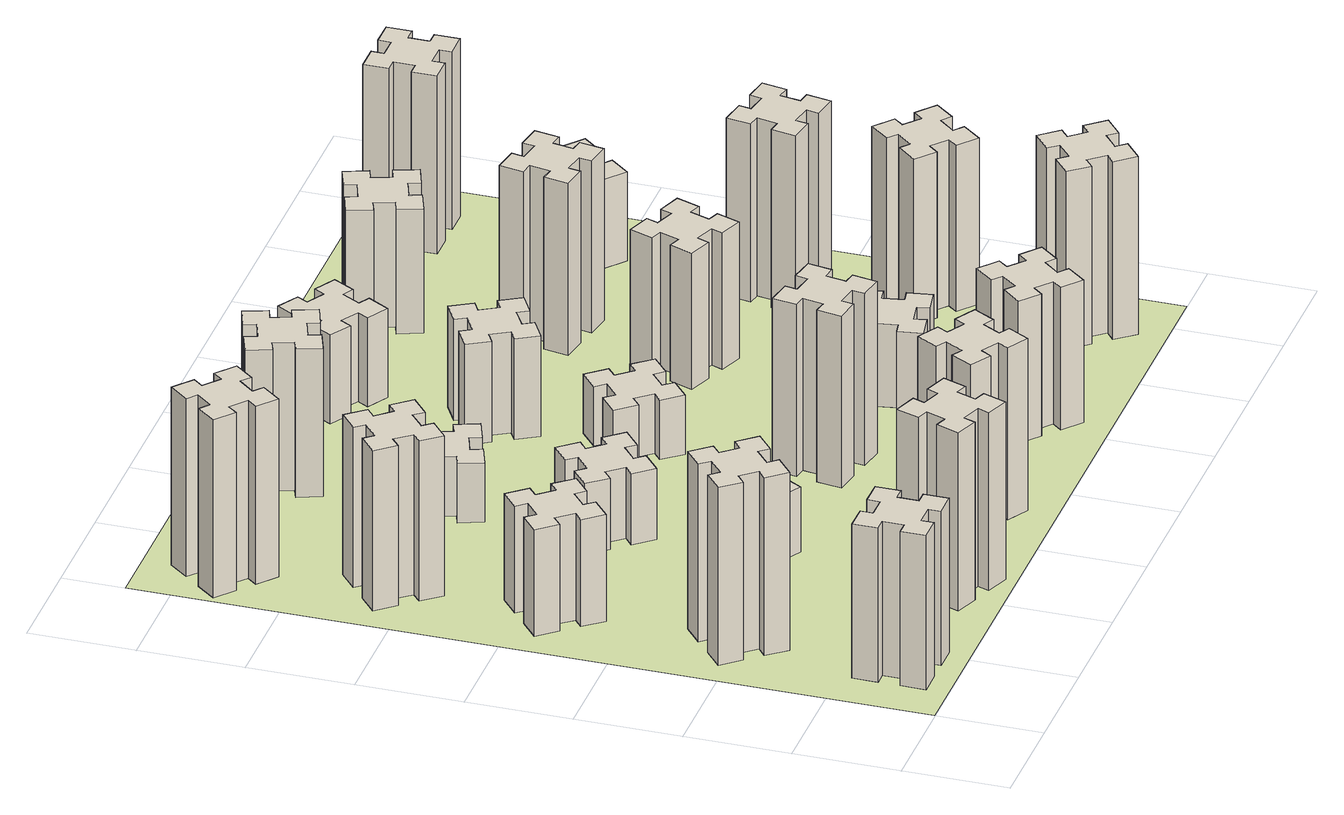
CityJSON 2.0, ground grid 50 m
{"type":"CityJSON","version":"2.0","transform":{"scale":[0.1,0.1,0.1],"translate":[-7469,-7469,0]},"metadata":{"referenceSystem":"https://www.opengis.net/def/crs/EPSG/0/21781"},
"CityObjects":{
"building1":{"type":"Building","attributes":{"class":"1000","function":"1000","usage":"1000","yearOfConstruction":2016,"roofType":"1000","measuredHeight":78,"storeysAboveGround":30,"storeysBelowGround":0},"geometry":[{"type":"Solid","lod":"1","boundaries":[[[[0,1,2,3,4,5,6,7,8,9,10,11,12,13,14,15,16,17,18,19]],[[17,16,20,21]],[[16,15,22,20]],[[15,14,23,22]],[[14,13,24,23]],[[13,12,25,24]],[[12,11,26,25]],[[11,10,27,26]],[[10,9,28,27]],[[9,8,29,28]],[[8,7,30,29]],[[7,6,31,30]],[[6,5,32,31]],[[5,4,33,32]],[[4,3,34,33]],[[3,2,35,34]],[[2,1,36,35]],[[1,0,37,36]],[[0,19,38,37]],[[19,18,39,38]],[[18,17,21,39]],[[24,25,26,27,28,29,30,31,32,33,34,35,36,37,38,39,21,20,22,23]]]]}]},
"building2":{"type":"Building","attributes":{"class":"1000","function":"1000","usage":"1000","yearOfConstruction":2016,"roofType":"1000","measuredHeight":90,"storeysAboveGround":30,"storeysBelowGround":0},"geometry":[{"type":"Solid","lod":"1","boundaries":[[[[40,41,42,43,44,45,46,47,48,49,50,51,52,53,54,55,56,57,58,59]],[[57,56,60,61]],[[56,55,62,60]],[[55,54,63,62]],[[54,53,64,63]],[[53,52,65,64]],[[52,51,66,65]],[[51,50,67,66]],[[50,49,68,67]],[[49,48,69,68]],[[48,47,70,69]],[[47,46,71,70]],[[46,45,72,71]],[[45,44,73,72]],[[44,43,74,73]],[[43,42,75,74]],[[42,41,76,75]],[[41,40,77,76]],[[40,59,78,77]],[[59,58,79,78]],[[58,57,61,79]],[[64,65,66,67,68,69,70,71,72,73,74,75,76,77,78,79,61,60,62,63]]]]}]},
"building3":{"type":"Building","attributes":{"class":"1000","function":"1000","usage":"1000","yearOfConstruction":2016,"roofType":"1000","measuredHeight":54,"storeysAboveGround":30,"storeysBelowGround":0},"geometry":[{"type":"Solid","lod":"1","boundaries":[[[[80,81,82,83,84,85,86,87,88,89,90,91,92,93,94,95,96,97,98,99]],[[97,96,100,101]],[[96,95,102,100]],[[95,94,103,102]],[[94,93,104,103]],[[93,92,105,104]],[[92,91,106,105]],[[91,90,107,106]],[[90,89,108,107]],[[89,88,109,108]],[[88,87,110,109]],[[87,86,111,110]],[[86,85,112,111]],[[85,84,113,112]],[[84,83,114,113]],[[83,82,115,114]],[[82,81,116,115]],[[81,80,117,116]],[[80,99,118,117]],[[99,98,119,118]],[[98,97,101,119]],[[104,105,106,107,108,109,110,111,112,113,114,115,116,117,118,119,101,100,102,103]]]]}]},
"building4":{"type":"Building","attributes":{"class":"1000","function":"1000","usage":"1000","yearOfConstruction":2016,"roofType":"1000","measuredHeight":81,"storeysAboveGround":30,"storeysBelowGround":0},"geometry":[{"type":"Solid","lod":"1","boundaries":[[[[120,121,122,123,124,125,126,127,128,129,130,131,132,133,134,135,136,137,138,139]],[[137,136,140,141]],[[136,135,142,140]],[[135,134,143,142]],[[134,133,144,143]],[[133,132,145,144]],[[132,131,146,145]],[[131,130,147,146]],[[130,129,148,147]],[[129,128,149,148]],[[128,127,150,149]],[[127,126,151,150]],[[126,125,152,151]],[[125,124,153,152]],[[124,123,154,153]],[[123,122,155,154]],[[122,121,156,155]],[[121,120,157,156]],[[120,139,158,157]],[[139,138,159,158]],[[138,137,141,159]],[[144,145,146,147,148,149,150,151,152,153,154,155,156,157,158,159,141,140,142,143]]]]}]},
"building5":{"type":"Building","attributes":{"class":"1000","function":"1000","usage":"1000","yearOfConstruction":2016,"roofType":"1000","measuredHeight":90,"storeysAboveGround":30,"storeysBelowGround":0},"geometry":[{"type":"Solid","lod":"1","boundaries":[[[[160,161,162,163,164,165,166,167,168,169,170,171,172,173,174,175,176,177,178,179]],[[177,176,180,181]],[[176,175,182,180]],[[175,174,183,182]],[[174,173,184,183]],[[173,172,185,184]],[[172,171,186,185]],[[171,170,187,186]],[[170,169,188,187]],[[169,168,189,188]],[[168,167,190,189]],[[167,166,191,190]],[[166,165,192,191]],[[165,164,193,192]],[[164,163,194,193]],[[163,162,195,194]],[[162,161,196,195]],[[161,160,197,196]],[[160,179,198,197]],[[179,178,199,198]],[[178,177,181,199]],[[184,185,186,187,188,189,190,191,192,193,194,195,196,197,198,199,181,180,182,183]]]]}]},
"building6":{"type":"Building","attributes":{"class":"1000","function":"1000","usage":"1000","yearOfConstruction":2016,"roofType":"1000","measuredHeight":90,"storeysAboveGround":30,"storeysBelowGround":0},"geometry":[{"type":"Solid","lod":"1","boundaries":[[[[200,201,202,203,204,205,206,207,208,209,210,211,212,213,214,215,216,217,218,219]],[[217,216,220,221]],[[216,215,222,220]],[[215,214,223,222]],[[214,213,224,223]],[[213,212,225,224]],[[212,211,226,225]],[[211,210,227,226]],[[210,209,228,227]],[[209,208,229,228]],[[208,207,230,229]],[[207,206,231,230]],[[206,205,232,231]],[[205,204,233,232]],[[204,203,234,233]],[[203,202,235,234]],[[202,201,236,235]],[[201,200,237,236]],[[200,219,238,237]],[[219,218,239,238]],[[218,217,221,239]],[[224,225,226,227,228,229,230,231,232,233,234,235,236,237,238,239,221,220,222,223]]]]}]},
"building7":{"type":"Building","attributes":{"class":"1000","function":"1000","usage":"1000","yearOfConstruction":2016,"roofType":"1000","measuredHeight":33,"storeysAboveGround":30,"storeysBelowGround":0},"geometry":[{"type":"Solid","lod":"1","boundaries":[[[[240,241,242,243,244,245,246,247,248,249,250,251,252,253,254,255,256,257,258,259]],[[257,256,260,261]],[[256,255,262,260]],[[255,254,263,262]],[[254,253,264,263]],[[253,252,265,264]],[[252,251,266,265]],[[251,250,267,266]],[[250,249,268,267]],[[249,248,269,268]],[[248,247,270,269]],[[247,246,271,270]],[[246,245,272,271]],[[245,244,273,272]],[[244,243,274,273]],[[243,242,275,274]],[[242,241,276,275]],[[241,240,277,276]],[[240,259,278,277]],[[259,258,279,278]],[[258,257,261,279]],[[264,265,266,267,268,269,270,271,272,273,274,275,276,277,278,279,261,260,262,263]]]]}]},
"building8":{"type":"Building","attributes":{"class":"1000","function":"1000","usage":"1000","yearOfConstruction":2016,"roofType":"1000","measuredHeight":36,"storeysAboveGround":30,"storeysBelowGround":0},"geometry":[{"type":"Solid","lod":"1","boundaries":[[[[280,281,282,283,284,285,286,287,288,289,290,291,292,293,294,295,296,297,298,299]],[[297,296,300,301]],[[296,295,302,300]],[[295,294,303,302]],[[294,293,304,303]],[[293,292,305,304]],[[292,291,306,305]],[[291,290,307,306]],[[290,289,308,307]],[[289,288,309,308]],[[288,287,310,309]],[[287,286,311,310]],[[286,285,312,311]],[[285,284,313,312]],[[284,283,314,313]],[[283,282,315,314]],[[282,281,316,315]],[[281,280,317,316]],[[280,299,318,317]],[[299,298,319,318]],[[298,297,301,319]],[[304,305,306,307,308,309,310,311,312,313,314,315,316,317,318,319,301,300,302,303]]]]}]},
"building9":{"type":"Building","attributes":{"class":"1000","function":"1000","usage":"1000","yearOfConstruction":2016,"roofType":"1000","measuredHeight":87,"storeysAboveGround":30,"storeysBelowGround":0},"geometry":[{"type":"Solid","lod":"1","boundaries":[[[[320,321,322,323,324,325,326,327,328,329,330,331,332,333,334,335,336,337,338,339]],[[337,336,340,341]],[[336,335,342,340]],[[335,334,343,342]],[[334,333,344,343]],[[333,332,345,344]],[[332,331,346,345]],[[331,330,347,346]],[[330,329,348,347]],[[329,328,349,348]],[[328,327,350,349]],[[327,326,351,350]],[[326,325,352,351]],[[325,324,353,352]],[[324,323,354,353]],[[323,322,355,354]],[[322,321,356,355]],[[321,320,357,356]],[[320,339,358,357]],[[339,338,359,358]],[[338,337,341,359]],[[344,345,346,347,348,349,350,351,352,353,354,355,356,357,358,359,341,340,342,343]]]]}]},
"building10":{"type":"Building","attributes":{"class":"1000","function":"1000","usage":"1000","yearOfConstruction":2016,"roofType":"1000","measuredHeight":30,"storeysAboveGround":30,"storeysBelowGround":0},"geometry":[{"type":"Solid","lod":"1","boundaries":[[[[360,361,362,363,364,365,366,367,368,369,370,371,372,373,374,375,376,377,378,379]],[[377,376,380,381]],[[376,375,382,380]],[[375,374,383,382]],[[374,373,384,383]],[[373,372,385,384]],[[372,371,386,385]],[[371,370,387,386]],[[370,369,388,387]],[[369,368,389,388]],[[368,367,390,389]],[[367,366,391,390]],[[366,365,392,391]],[[365,364,393,392]],[[364,363,394,393]],[[363,362,395,394]],[[362,361,396,395]],[[361,360,397,396]],[[360,379,398,397]],[[379,378,399,398]],[[378,377,381,399]],[[384,385,386,387,388,389,390,391,392,393,394,395,396,397,398,399,381,380,382,383]]]]}]},
"building11":{"type":"Building","attributes":{"class":"1000","function":"1000","usage":"1000","yearOfConstruction":2016,"roofType":"1000","measuredHeight":75,"storeysAboveGround":30,"storeysBelowGround":0},"geometry":[{"type":"Solid","lod":"1","boundaries":[[[[400,401,402,403,404,405,406,407,408,409,410,411,412,413,414,415,416,417,418,419]],[[417,416,420,421]],[[416,415,422,420]],[[415,414,423,422]],[[414,413,424,423]],[[413,412,425,424]],[[412,411,426,425]],[[411,410,427,426]],[[410,409,428,427]],[[409,408,429,428]],[[408,407,430,429]],[[407,406,431,430]],[[406,405,432,431]],[[405,404,433,432]],[[404,403,434,433]],[[403,402,435,434]],[[402,401,436,435]],[[401,400,437,436]],[[400,419,438,437]],[[419,418,439,438]],[[418,417,421,439]],[[424,425,426,427,428,429,430,431,432,433,434,435,436,437,438,439,421,420,422,423]]]]}]},
"building12":{"type":"Building","attributes":{"class":"1000","function":"1000","usage":"1000","yearOfConstruction":2016,"roofType":"1000","measuredHeight":87,"storeysAboveGround":30,"storeysBelowGround":0},"geometry":[{"type":"Solid","lod":"1","boundaries":[[[[440,441,442,443,444,445,446,447,448,449,450,451,452,453,454,455,456,457,458,459]],[[457,456,460,461]],[[456,455,462,460]],[[455,454,463,462]],[[454,453,464,463]],[[453,452,465,464]],[[452,451,466,465]],[[451,450,467,466]],[[450,449,468,467]],[[449,448,469,468]],[[448,447,470,469]],[[447,446,471,470]],[[446,445,472,471]],[[445,444,473,472]],[[444,443,474,473]],[[443,442,475,474]],[[442,441,476,475]],[[441,440,477,476]],[[440,459,478,477]],[[459,458,479,478]],[[458,457,461,479]],[[464,465,466,467,468,469,470,471,472,473,474,475,476,477,478,479,461,460,462,463]]]]}]},
"building13":{"type":"Building","attributes":{"class":"1000","function":"1000","usage":"1000","yearOfConstruction":2016,"roofType":"1000","measuredHeight":30,"storeysAboveGround":30,"storeysBelowGround":0},"geometry":[{"type":"Solid","lod":"1","boundaries":[[[[480,481,482,483,484,485,486,487,488,489,490,491,492,493,494,495,496,497,498,499]],[[497,496,500,501]],[[496,495,502,500]],[[495,494,503,502]],[[494,493,504,503]],[[493,492,505,504]],[[492,491,506,505]],[[491,490,507,506]],[[490,489,508,507]],[[489,488,509,508]],[[488,487,510,509]],[[487,486,511,510]],[[486,485,512,511]],[[485,484,513,512]],[[484,483,514,513]],[[483,482,515,514]],[[482,481,516,515]],[[481,480,517,516]],[[480,499,518,517]],[[499,498,519,518]],[[498,497,501,519]],[[504,505,506,507,508,509,510,511,512,513,514,515,516,517,518,519,501,500,502,503]]]]}]},
"building14":{"type":"Building","attributes":{"class":"1000","function":"1000","usage":"1000","yearOfConstruction":2016,"roofType":"1000","measuredHeight":51,"storeysAboveGround":30,"storeysBelowGround":0},"geometry":[{"type":"Solid","lod":"1","boundaries":[[[[520,521,522,523,524,525,526,527,528,529,530,531,532,533,534,535,536,537,538,539]],[[537,536,540,541]],[[536,535,542,540]],[[535,534,543,542]],[[534,533,544,543]],[[533,532,545,544]],[[532,531,546,545]],[[531,530,547,546]],[[530,529,548,547]],[[529,528,549,548]],[[528,527,550,549]],[[527,526,551,550]],[[526,525,552,551]],[[525,524,553,552]],[[524,523,554,553]],[[523,522,555,554]],[[522,521,556,555]],[[521,520,557,556]],[[520,539,558,557]],[[539,538,559,558]],[[538,537,541,559]],[[544,545,546,547,548,549,550,551,552,553,554,555,556,557,558,559,541,540,542,543]]]]}]},
"building15":{"type":"Building","attributes":{"class":"1000","function":"1000","usage":"1000","yearOfConstruction":2016,"roofType":"1000","measuredHeight":72,"storeysAboveGround":30,"storeysBelowGround":0},"geometry":[{"type":"Solid","lod":"1","boundaries":[[[[560,561,562,563,564,565,566,567,568,569,570,571,572,573,574,575,576,577,578,579]],[[577,576,580,581]],[[576,575,582,580]],[[575,574,583,582]],[[574,573,584,583]],[[573,572,585,584]],[[572,571,586,585]],[[571,570,587,586]],[[570,569,588,587]],[[569,568,589,588]],[[568,567,590,589]],[[567,566,591,590]],[[566,565,592,591]],[[565,564,593,592]],[[564,563,594,593]],[[563,562,595,594]],[[562,561,596,595]],[[561,560,597,596]],[[560,579,598,597]],[[579,578,599,598]],[[578,577,581,599]],[[584,585,586,587,588,589,590,591,592,593,594,595,596,597,598,599,581,580,582,583]]]]}]},
"building16":{"type":"Building","attributes":{"class":"1000","function":"1000","usage":"1000","yearOfConstruction":2016,"roofType":"1000","measuredHeight":45,"storeysAboveGround":30,"storeysBelowGround":0},"geometry":[{"type":"Solid","lod":"1","boundaries":[[[[600,601,602,603,604,605,606,607,608,609,610,611,612,613,614,615,616,617,618,619]],[[617,616,620,621]],[[616,615,622,620]],[[615,614,623,622]],[[614,613,624,623]],[[613,612,625,624]],[[612,611,626,625]],[[611,610,627,626]],[[610,609,628,627]],[[609,608,629,628]],[[608,607,630,629]],[[607,606,631,630]],[[606,605,632,631]],[[605,604,633,632]],[[604,603,634,633]],[[603,602,635,634]],[[602,601,636,635]],[[601,600,637,636]],[[600,619,638,637]],[[619,618,639,638]],[[618,617,621,639]],[[624,625,626,627,628,629,630,631,632,633,634,635,636,637,638,639,621,620,622,623]]]]}]},
"building17":{"type":"Building","attributes":{"class":"1000","function":"1000","usage":"1000","yearOfConstruction":2016,"roofType":"1000","measuredHeight":42,"storeysAboveGround":30,"storeysBelowGround":0},"geometry":[{"type":"Solid","lod":"1","boundaries":[[[[640,641,642,643,644,645,646,647,648,649,650,651,652,653,654,655,656,657,658,659]],[[657,656,660,661]],[[656,655,662,660]],[[655,654,663,662]],[[654,653,664,663]],[[653,652,665,664]],[[652,651,666,665]],[[651,650,667,666]],[[650,649,668,667]],[[649,648,669,668]],[[648,647,670,669]],[[647,646,671,670]],[[646,645,672,671]],[[645,644,673,672]],[[644,643,674,673]],[[643,642,675,674]],[[642,641,676,675]],[[641,640,677,676]],[[640,659,678,677]],[[659,658,679,678]],[[658,657,661,679]],[[664,665,666,667,668,669,670,671,672,673,674,675,676,677,678,679,661,660,662,663]]]]}]},
"building18":{"type":"Building","attributes":{"class":"1000","function":"1000","usage":"1000","yearOfConstruction":2016,"roofType":"1000","measuredHeight":69,"storeysAboveGround":30,"storeysBelowGround":0},"geometry":[{"type":"Solid","lod":"1","boundaries":[[[[680,681,682,683,684,685,686,687,688,689,690,691,692,693,694,695,696,697,698,699]],[[697,696,700,701]],[[696,695,702,700]],[[695,694,703,702]],[[694,693,704,703]],[[693,692,705,704]],[[692,691,706,705]],[[691,690,707,706]],[[690,689,708,707]],[[689,688,709,708]],[[688,687,710,709]],[[687,686,711,710]],[[686,685,712,711]],[[685,684,713,712]],[[684,683,714,713]],[[683,682,715,714]],[[682,681,716,715]],[[681,680,717,716]],[[680,699,718,717]],[[699,698,719,718]],[[698,697,701,719]],[[704,705,706,707,708,709,710,711,712,713,714,715,716,717,718,719,701,700,702,703]]]]}]},
"building19":{"type":"Building","attributes":{"class":"1000","function":"1000","usage":"1000","yearOfConstruction":2016,"roofType":"1000","measuredHeight":87,"storeysAboveGround":30,"storeysBelowGround":0},"geometry":[{"type":"Solid","lod":"1","boundaries":[[[[720,721,722,723,724,725,726,727,728,729,730,731,732,733,734,735,736,737,738,739]],[[737,736,740,741]],[[736,735,742,740]],[[735,734,743,742]],[[734,733,744,743]],[[733,732,745,744]],[[732,731,746,745]],[[731,730,747,746]],[[730,729,748,747]],[[729,728,749,748]],[[728,727,750,749]],[[727,726,751,750]],[[726,725,752,751]],[[725,724,753,752]],[[724,723,754,753]],[[723,722,755,754]],[[722,721,756,755]],[[721,720,757,756]],[[720,739,758,757]],[[739,738,759,758]],[[738,737,741,759]],[[744,745,746,747,748,749,750,751,752,753,754,755,756,757,758,759,741,740,742,743]]]]}]},
"building20":{"type":"Building","attributes":{"class":"1000","function":"1000","usage":"1000","yearOfConstruction":2016,"roofType":"1000","measuredHeight":90,"storeysAboveGround":30,"storeysBelowGround":0},"geometry":[{"type":"Solid","lod":"1","boundaries":[[[[760,761,762,763,764,765,766,767,768,769,770,771,772,773,774,775,776,777,778,779]],[[777,776,780,781]],[[776,775,782,780]],[[775,774,783,782]],[[774,773,784,783]],[[773,772,785,784]],[[772,771,786,785]],[[771,770,787,786]],[[770,769,788,787]],[[769,768,789,788]],[[768,767,790,789]],[[767,766,791,790]],[[766,765,792,791]],[[765,764,793,792]],[[764,763,794,793]],[[763,762,795,794]],[[762,761,796,795]],[[761,760,797,796]],[[760,779,798,797]],[[779,778,799,798]],[[778,777,781,799]],[[784,785,786,787,788,789,790,791,792,793,794,795,796,797,798,799,781,780,782,783]]]]}]},
"building21":{"type":"Building","attributes":{"class":"1000","function":"1000","usage":"1000","yearOfConstruction":2016,"roofType":"1000","measuredHeight":63,"storeysAboveGround":30,"storeysBelowGround":0},"geometry":[{"type":"Solid","lod":"1","boundaries":[[[[800,801,802,803,804,805,806,807,808,809,810,811,812,813,814,815,816,817,818,819]],[[817,816,820,821]],[[816,815,822,820]],[[815,814,823,822]],[[814,813,824,823]],[[813,812,825,824]],[[812,811,826,825]],[[811,810,827,826]],[[810,809,828,827]],[[809,808,829,828]],[[808,807,830,829]],[[807,806,831,830]],[[806,805,832,831]],[[805,804,833,832]],[[804,803,834,833]],[[803,802,835,834]],[[802,801,836,835]],[[801,800,837,836]],[[800,819,838,837]],[[819,818,839,838]],[[818,817,821,839]],[[824,825,826,827,828,829,830,831,832,833,834,835,836,837,838,839,821,820,822,823]]]]}]},
"building22":{"type":"Building","attributes":{"class":"1000","function":"1000","usage":"1000","yearOfConstruction":2016,"roofType":"1000","measuredHeight":84,"storeysAboveGround":30,"storeysBelowGround":0},"geometry":[{"type":"Solid","lod":"1","boundaries":[[[[840,841,842,843,844,845,846,847,848,849,850,851,852,853,854,855,856,857,858,859]],[[857,856,860,861]],[[856,855,862,860]],[[855,854,863,862]],[[854,853,864,863]],[[853,852,865,864]],[[852,851,866,865]],[[851,850,867,866]],[[850,849,868,867]],[[849,848,869,868]],[[848,847,870,869]],[[847,846,871,870]],[[846,845,872,871]],[[845,844,873,872]],[[844,843,874,873]],[[843,842,875,874]],[[842,841,876,875]],[[841,840,877,876]],[[840,859,878,877]],[[859,858,879,878]],[[858,857,861,879]],[[864,865,866,867,868,869,870,871,872,873,874,875,876,877,878,879,861,860,862,863]]]]}]},
"building23":{"type":"Building","attributes":{"class":"1000","function":"1000","usage":"1000","yearOfConstruction":2016,"roofType":"1000","measuredHeight":90,"storeysAboveGround":30,"storeysBelowGround":0},"geometry":[{"type":"Solid","lod":"1","boundaries":[[[[880,881,882,883,884,885,886,887,888,889,890,891,892,893,894,895,896,897,898,899]],[[897,896,900,901]],[[896,895,902,900]],[[895,894,903,902]],[[894,893,904,903]],[[893,892,905,904]],[[892,891,906,905]],[[891,890,907,906]],[[890,889,908,907]],[[889,888,909,908]],[[888,887,910,909]],[[887,886,911,910]],[[886,885,912,911]],[[885,884,913,912]],[[884,883,914,913]],[[883,882,915,914]],[[882,881,916,915]],[[881,880,917,916]],[[880,899,918,917]],[[899,898,919,918]],[[898,897,901,919]],[[904,905,906,907,908,909,910,911,912,913,914,915,916,917,918,919,901,900,902,903]]]]}]},
"building24":{"type":"Building","attributes":{"class":"1000","function":"1000","usage":"1000","yearOfConstruction":2016,"roofType":"1000","measuredHeight":45,"storeysAboveGround":30,"storeysBelowGround":0},"geometry":[{"type":"Solid","lod":"1","boundaries":[[[[920,921,922,923,924,925,926,927,928,929,930,931,932,933,934,935,936,937,938,939]],[[937,936,940,941]],[[936,935,942,940]],[[935,934,943,942]],[[934,933,944,943]],[[933,932,945,944]],[[932,931,946,945]],[[931,930,947,946]],[[930,929,948,947]],[[929,928,949,948]],[[928,927,950,949]],[[927,926,951,950]],[[926,925,952,951]],[[925,924,953,952]],[[924,923,954,953]],[[923,922,955,954]],[[922,921,956,955]],[[921,920,957,956]],[[920,939,958,957]],[[939,938,959,958]],[[938,937,941,959]],[[944,945,946,947,948,949,950,951,952,953,954,955,956,957,958,959,941,940,942,943]]]]}]},
"building25":{"type":"Building","attributes":{"class":"1000","function":"1000","usage":"1000","yearOfConstruction":2016,"roofType":"1000","measuredHeight":90,"storeysAboveGround":30,"storeysBelowGround":0},"geometry":[{"type":"Solid","lod":"1","boundaries":[[[[960,961,962,963,964,965,966,967,968,969,970,971,972,973,974,975,976,977,978,979]],[[977,976,980,981]],[[976,975,982,980]],[[975,974,983,982]],[[974,973,984,983]],[[973,972,985,984]],[[972,971,986,985]],[[971,970,987,986]],[[970,969,988,987]],[[969,968,989,988]],[[968,967,990,989]],[[967,966,991,990]],[[966,965,992,991]],[[965,964,993,992]],[[964,963,994,993]],[[963,962,995,994]],[[962,961,996,995]],[[961,960,997,996]],[[960,979,998,997]],[[979,978,999,998]],[[978,977,981,999]],[[984,985,986,987,988,989,990,991,992,993,994,995,996,997,998,999,981,980,982,983]]]]}]},
"landuse1":{"type":"LandUse","attributes":{"name":"plot1","function":"1010"},"geometry":[{"type":"MultiSurface","lod":"1","boundaries":[[[1000,1001,1002,1003]]]}]}
},
"vertices":[
[265,325,0],[265,225,0],[205,225,0],[205,105,0],[325,105,0],[325,165,0],[425,165,0],[425,105,0],[545,105,0],[545,225,0],[485,225,0],[485,325,0],[545,325,0],[545,445,0],[425,445,0],[425,385,0],[325,385,0],[325,445,0],[205,445,0],[205,325,0],[325,385,780],[325,445,780],[425,385,780],[425,445,780],[545,445,780],[545,325,780],[485,325,780],[485,225,780],[545,225,780],[545,105,780],[425,105,780],[425,165,780],[325,165,780],[325,105,780],[205,105,780],[205,225,780],[265,225,780],[265,325,780],[205,325,780],[205,445,780],
[492,1048,0],[427,1124,0],[473,1163,0],[396,1255,0],[304,1178,0],[343,1132,0],[266,1067,0],[228,1113,0],[136,1036,0],[213,944,0],[259,983,0],[323,906,0],[277,868,0],[354,776,0],[446,853,0],[408,899,0],[484,963,0],[523,917,0],[615,994,0],[538,1086,0],[484,963,900],[523,917,900],[408,899,900],[446,853,900],[354,776,900],[277,868,900],[323,906,900],[259,983,900],[213,944,900],[136,1036,900],[228,1113,900],[266,1067,900],[343,1132,900],[304,1178,900],[396,1255,900],[473,1163,900],[427,1124,900],[492,1048,900],[538,1086,900],[615,994,900],
[492,1888,0],[427,1964,0],[473,2003,0],[396,2095,0],[304,2018,0],[343,1972,0],[266,1907,0],[228,1953,0],[136,1876,0],[213,1784,0],[259,1823,0],[323,1746,0],[277,1708,0],[354,1616,0],[446,1693,0],[408,1739,0],[484,1803,0],[523,1757,0],[615,1834,0],[538,1926,0],[484,1803,540],[523,1757,540],[408,1739,540],[446,1693,540],[354,1616,540],[277,1708,540],[323,1746,540],[259,1823,540],[213,1784,540],[136,1876,540],[228,1953,540],[266,1907,540],[343,1972,540],[304,2018,540],[396,2095,540],[473,2003,540],[427,1964,540],[492,1888,540],[538,1926,540],[615,1834,540],
[343,2712,0],[266,2647,0],[228,2693,0],[136,2616,0],[213,2524,0],[259,2563,0],[323,2486,0],[277,2448,0],[354,2356,0],[446,2433,0],[408,2479,0],[484,2543,0],[523,2497,0],[615,2574,0],[538,2666,0],[492,2628,0],[427,2704,0],[473,2743,0],[396,2835,0],[304,2758,0],[427,2704,810],[473,2743,810],[492,2628,810],[538,2666,810],[615,2574,810],[523,2497,810],[484,2543,810],[408,2479,810],[446,2433,810],[354,2356,810],[277,2448,810],[323,2486,810],[259,2563,810],[213,2524,810],[136,2616,810],[228,2693,810],[266,2647,810],[343,2712,810],[304,2758,810],[396,2835,810],
[1200,362,0],[1106,396,0],[1127,452,0],[1014,493,0],[973,380,0],[1029,360,0],[995,266,0],[939,287,0],[897,174,0],[1010,133,0],[1031,189,0],[1125,155,0],[1104,99,0],[1217,57,0],[1258,170,0],[1202,191,0],[1236,285,0],[1292,264,0],[1333,377,0],[1220,418,0],[1236,285,900],[1292,264,900],[1202,191,900],[1258,170,900],[1217,57,900],[1104,99,900],[1125,155,900],[1031,189,900],[1010,133,900],[897,174,900],[939,287,900],[995,266,900],[1029,360,900],[973,380,900],[1014,493,900],[1127,452,900],[1106,396,900],[1200,362,900],[1220,418,900],[1333,377,900],
[384,3387,0],[308,3452,0],[346,3498,0],[254,3575,0],[177,3483,0],[223,3444,0],[159,3368,0],[113,3406,0],[36,3314,0],[128,3237,0],[166,3283,0],[243,3219,0],[204,3173,0],[296,3096,0],[373,3188,0],[327,3226,0],[392,3303,0],[438,3264,0],[515,3356,0],[423,3433,0],[392,3303,900],[438,3264,900],[327,3226,900],[373,3188,900],[296,3096,900],[204,3173,900],[243,3219,900],[166,3283,900],[128,3237,900],[36,3314,900],[113,3406,900],[159,3368,900],[223,3444,900],[177,3483,900],[254,3575,900],[346,3498,900],[308,3452,900],[384,3387,900],[423,3433,900],[515,3356,900],
[1186,1117,0],[1236,1204,0],[1288,1174,0],[1348,1278,0],[1244,1338,0],[1214,1286,0],[1127,1336,0],[1157,1388,0],[1053,1448,0],[993,1344,0],[1045,1314,0],[995,1227,0],[943,1257,0],[883,1153,0],[987,1093,0],[1017,1145,0],[1104,1095,0],[1074,1043,0],[1178,983,0],[1238,1087,0],[1104,1095,330],[1074,1043,330],[1017,1145,330],[987,1093,330],[883,1153,330],[943,1257,330],[995,1227,330],[1045,1314,330],[993,1344,330],[1053,1448,330],[1157,1388,330],[1127,1336,330],[1214,1286,330],[1244,1338,330],[1348,1278,330],[1288,1174,330],[1236,1204,330],[1186,1117,330],[1238,1087,330],[1178,983,330],
[1083,1972,0],[1006,1907,0],[968,1953,0],[876,1876,0],[953,1784,0],[999,1823,0],[1063,1746,0],[1017,1708,0],[1094,1616,0],[1186,1693,0],[1148,1739,0],[1224,1803,0],[1263,1757,0],[1355,1834,0],[1278,1926,0],[1232,1888,0],[1167,1964,0],[1213,2003,0],[1136,2095,0],[1044,2018,0],[1167,1964,360],[1213,2003,360],[1232,1888,360],[1278,1926,360],[1355,1834,360],[1263,1757,360],[1224,1803,360],[1148,1739,360],[1186,1693,360],[1094,1616,360],[1017,1708,360],[1063,1746,360],[999,1823,360],[953,1784,360],[876,1876,360],[968,1953,360],[1006,1907,360],[1083,1972,360],[1044,2018,360],[1136,2095,360],
[1657,305,0],[1744,255,0],[1714,203,0],[1818,143,0],[1878,247,0],[1826,277,0],[1876,364,0],[1928,334,0],[1988,438,0],[1884,498,0],[1854,446,0],[1767,496,0],[1797,548,0],[1693,608,0],[1633,504,0],[1685,474,0],[1635,387,0],[1583,417,0],[1523,313,0],[1627,253,0],[1635,387,870],[1583,417,870],[1685,474,870],[1633,504,870],[1693,608,870],[1797,548,870],[1767,496,870],[1854,446,870],[1884,498,870],[1988,438,870],[1928,334,870],[1876,364,870],[1826,277,870],[1878,247,870],[1818,143,870],[1714,203,870],[1744,255,870],[1657,305,870],[1627,253,870],[1523,313,870],
[1106,2475,0],[1200,2509,0],[1220,2453,0],[1333,2494,0],[1292,2607,0],[1236,2586,0],[1202,2680,0],[1258,2700,0],[1217,2813,0],[1104,2772,0],[1125,2716,0],[1031,2682,0],[1010,2738,0],[897,2697,0],[939,2584,0],[995,2605,0],[1029,2511,0],[973,2490,0],[1014,2377,0],[1127,2419,0],[1029,2511,300],[973,2490,300],[995,2605,300],[939,2584,300],[897,2697,300],[1010,2738,300],[1031,2682,300],[1125,2716,300],[1104,2772,300],[1217,2813,300],[1258,2700,300],[1202,2680,300],[1236,2586,300],[1292,2607,300],[1333,2494,300],[1220,2453,300],[1200,2509,300],[1106,2475,300],[1127,2419,300],[1014,2377,300],
[1125,3456,0],[1031,3422,0],[1010,3478,0],[897,3437,0],[939,3324,0],[995,3345,0],[1029,3251,0],[973,3230,0],[1014,3117,0],[1127,3159,0],[1106,3215,0],[1200,3249,0],[1220,3193,0],[1333,3234,0],[1292,3347,0],[1236,3326,0],[1202,3420,0],[1258,3440,0],[1217,3553,0],[1104,3512,0],[1202,3420,750],[1258,3440,750],[1236,3326,750],[1292,3347,750],[1333,3234,750],[1220,3193,750],[1200,3249,750],[1106,3215,750],[1127,3159,750],[1014,3117,750],[973,3230,750],[1029,3251,750],[995,3345,750],[939,3324,750],[897,3437,750],[1010,3478,750],[1031,3422,750],[1125,3456,750],[1104,3512,750],[1217,3553,750],
[2055,1047,0],[2072,1145,0],[2131,1135,0],[2152,1253,0],[2034,1274,0],[2024,1215,0],[1925,1232,0],[1936,1291,0],[1817,1312,0],[1797,1194,0],[1856,1184,0],[1838,1085,0],[1779,1096,0],[1758,977,0],[1877,957,0],[1887,1016,0],[1985,998,0],[1975,939,0],[2093,918,0],[2114,1037,0],[1985,998,870],[1975,939,870],[1887,1016,870],[1877,957,870],[1758,977,870],[1779,1096,870],[1838,1085,870],[1856,1184,870],[1797,1194,870],[1817,1312,870],[1936,1291,870],[1925,1232,870],[2024,1215,870],[2034,1274,870],[2152,1253,870],[2131,1135,870],[2072,1145,870],[2055,1047,870],[2114,1037,870],[2093,918,870],
[1972,1988,0],[1907,2064,0],[1953,2103,0],[1876,2195,0],[1784,2118,0],[1823,2072,0],[1746,2007,0],[1708,2053,0],[1616,1976,0],[1693,1884,0],[1739,1923,0],[1803,1846,0],[1757,1808,0],[1834,1716,0],[1926,1793,0],[1888,1839,0],[1964,1903,0],[2003,1857,0],[2095,1934,0],[2018,2026,0],[1964,1903,300],[2003,1857,300],[1888,1839,300],[1926,1793,300],[1834,1716,300],[1757,1808,300],[1803,1846,300],[1739,1923,300],[1693,1884,300],[1616,1976,300],[1708,2053,300],[1746,2007,300],[1823,2072,300],[1784,2118,300],[1876,2195,300],[1953,2103,300],[1907,2064,300],[1972,1988,300],[2018,2026,300],[2095,1934,300],
[1976,2607,0],[1926,2694,0],[1978,2724,0],[1918,2828,0],[1814,2768,0],[1844,2716,0],[1757,2666,0],[1727,2718,0],[1623,2658,0],[1683,2554,0],[1735,2584,0],[1785,2497,0],[1733,2467,0],[1793,2363,0],[1897,2423,0],[1867,2475,0],[1954,2525,0],[1984,2473,0],[2088,2533,0],[2028,2637,0],[1954,2525,510],[1984,2473,510],[1867,2475,510],[1897,2423,510],[1793,2363,510],[1733,2467,510],[1785,2497,510],[1735,2584,510],[1683,2554,510],[1623,2658,510],[1727,2718,510],[1757,2666,510],[1844,2716,510],[1814,2768,510],[1918,2828,510],[1978,2724,510],[1926,2694,510],[1976,2607,510],[2028,2637,510],[2088,2533,510],
[2486,323,0],[2563,259,0],[2524,213,0],[2616,136,0],[2693,228,0],[2647,266,0],[2712,343,0],[2758,304,0],[2835,396,0],[2743,473,0],[2704,427,0],[2628,492,0],[2666,538,0],[2574,615,0],[2497,523,0],[2543,484,0],[2479,408,0],[2433,446,0],[2356,354,0],[2448,277,0],[2479,408,720],[2433,446,720],[2543,484,720],[2497,523,720],[2574,615,720],[2666,538,720],[2628,492,720],[2704,427,720],[2743,473,720],[2835,396,720],[2758,304,720],[2712,343,720],[2647,266,720],[2693,228,720],[2616,136,720],[2524,213,720],[2563,259,720],[2486,323,720],[2448,277,720],[2356,354,720],
[1785,3434,0],[1735,3347,0],[1683,3377,0],[1623,3273,0],[1727,3213,0],[1757,3265,0],[1844,3215,0],[1814,3163,0],[1918,3103,0],[1978,3207,0],[1926,3237,0],[1976,3324,0],[2028,3294,0],[2088,3398,0],[1984,3458,0],[1954,3406,0],[1867,3456,0],[1897,3508,0],[1793,3568,0],[1733,3464,0],[1867,3456,450],[1897,3508,450],[1954,3406,450],[1984,3458,450],[2088,3398,450],[2028,3294,450],[1976,3324,450],[1926,3237,450],[1978,3207,450],[1918,3103,450],[1814,3163,450],[1844,3215,450],[1757,3265,450],[1727,3213,450],[1623,3273,450],[1683,3377,450],[1735,3347,450],[1785,3434,450],[1733,3464,450],[1793,3568,450],
[2625,1132,0],[2527,1115,0],[2517,1174,0],[2398,1153,0],[2419,1035,0],[2478,1045,0],[2496,947,0],[2437,937,0],[2457,818,0],[2576,839,0],[2565,898,0],[2664,916,0],[2674,857,0],[2792,877,0],[2771,996,0],[2712,985,0],[2695,1084,0],[2754,1094,0],[2733,1212,0],[2615,1191,0],[2695,1084,420],[2754,1094,420],[2712,985,420],[2771,996,420],[2792,877,420],[2674,857,420],[2664,916,420],[2565,898,420],[2576,839,420],[2457,818,420],[2437,937,420],[2496,947,420],[2478,1045,420],[2419,1035,420],[2398,1153,420],[2517,1174,420],[2527,1115,420],[2625,1132,420],[2615,1191,420],[2733,1212,420],
[2682,1871,0],[2716,1965,0],[2772,1944,0],[2813,2057,0],[2700,2098,0],[2680,2042,0],[2586,2076,0],[2607,2132,0],[2494,2173,0],[2453,2060,0],[2509,2040,0],[2475,1946,0],[2419,1967,0],[2377,1854,0],[2490,1813,0],[2511,1869,0],[2605,1835,0],[2584,1779,0],[2697,1737,0],[2738,1850,0],[2605,1835,690],[2584,1779,690],[2511,1869,690],[2490,1813,690],[2377,1854,690],[2419,1967,690],[2475,1946,690],[2509,2040,690],[2453,2060,690],[2494,2173,690],[2607,2132,690],[2586,2076,690],[2680,2042,690],[2700,2098,690],[2813,2057,690],[2772,1944,690],[2716,1965,690],[2682,1871,690],[2738,1850,690],[2697,1737,690],
[2627,2496,0],[2725,2478,0],[2715,2419,0],[2833,2398,0],[2854,2517,0],[2795,2527,0],[2812,2625,0],[2871,2615,0],[2892,2733,0],[2774,2754,0],[2764,2695,0],[2665,2712,0],[2676,2771,0],[2557,2792,0],[2537,2674,0],[2596,2664,0],[2578,2565,0],[2519,2576,0],[2498,2457,0],[2617,2437,0],[2578,2565,870],[2519,2576,870],[2596,2664,870],[2537,2674,870],[2557,2792,870],[2676,2771,870],[2665,2712,870],[2764,2695,870],[2774,2754,870],[2892,2733,870],[2871,2615,870],[2812,2625,870],[2795,2527,870],[2854,2517,870],[2833,2398,870],[2715,2419,870],[2725,2478,870],[2627,2496,870],[2617,2437,870],[2498,2457,870],
[3468,259,0],[3544,323,0],[3583,277,0],[3675,354,0],[3598,446,0],[3552,408,0],[3487,484,0],[3533,523,0],[3456,615,0],[3364,538,0],[3403,492,0],[3326,427,0],[3288,473,0],[3196,396,0],[3273,304,0],[3319,343,0],[3383,266,0],[3337,228,0],[3414,136,0],[3506,213,0],[3383,266,900],[3337,228,900],[3319,343,900],[3273,304,900],[3196,396,900],[3288,473,900],[3326,427,900],[3403,492,900],[3364,538,900],[3456,615,900],[3533,523,900],[3487,484,900],[3552,408,900],[3598,446,900],[3675,354,900],[3583,277,900],[3544,323,900],[3468,259,900],[3506,213,900],[3414,136,900],
[2475,3345,0],[2509,3251,0],[2453,3230,0],[2494,3117,0],[2607,3159,0],[2586,3215,0],[2680,3249,0],[2700,3193,0],[2813,3234,0],[2772,3347,0],[2716,3326,0],[2682,3420,0],[2738,3440,0],[2697,3553,0],[2584,3512,0],[2605,3456,0],[2511,3422,0],[2490,3478,0],[2377,3437,0],[2419,3324,0],[2511,3422,630],[2490,3478,630],[2605,3456,630],[2584,3512,630],[2697,3553,630],[2738,3440,630],[2682,3420,630],[2716,3326,630],[2772,3347,630],[2813,3234,630],[2700,3193,630],[2680,3249,630],[2586,3215,630],[2607,3159,630],[2494,3117,630],[2453,3230,630],[2509,3251,630],[2475,3345,630],[2419,3324,630],[2377,3437,630],
[3487,1006,0],[3552,1083,0],[3598,1044,0],[3675,1136,0],[3583,1213,0],[3544,1167,0],[3468,1232,0],[3506,1278,0],[3414,1355,0],[3337,1263,0],[3383,1224,0],[3319,1148,0],[3273,1186,0],[3196,1094,0],[3288,1017,0],[3326,1063,0],[3403,999,0],[3364,953,0],[3456,876,0],[3533,968,0],[3403,999,840],[3364,953,840],[3326,1063,840],[3288,1017,840],[3196,1094,840],[3273,1186,840],[3319,1148,840],[3383,1224,840],[3337,1263,840],[3414,1355,840],[3506,1278,840],[3468,1232,840],[3544,1167,840],[3583,1213,840],[3675,1136,840],[3598,1044,840],[3552,1083,840],[3487,1006,840],[3533,968,840],[3456,876,840],
[3267,1656,0],[3365,1638,0],[3355,1579,0],[3473,1558,0],[3494,1677,0],[3435,1687,0],[3452,1785,0],[3511,1775,0],[3532,1893,0],[3414,1914,0],[3404,1855,0],[3305,1872,0],[3316,1931,0],[3197,1952,0],[3177,1834,0],[3236,1824,0],[3218,1725,0],[3159,1736,0],[3138,1617,0],[3257,1597,0],[3218,1725,900],[3159,1736,900],[3236,1824,900],[3177,1834,900],[3197,1952,900],[3316,1931,900],[3305,1872,900],[3404,1855,900],[3414,1914,900],[3532,1893,900],[3511,1775,900],[3452,1785,900],[3435,1687,900],[3494,1677,900],[3473,1558,900],[3355,1579,900],[3365,1638,900],[3267,1656,900],[3257,1597,900],[3138,1617,900],
[3444,2747,0],[3368,2812,0],[3406,2858,0],[3314,2935,0],[3237,2843,0],[3283,2804,0],[3219,2728,0],[3173,2766,0],[3096,2674,0],[3188,2597,0],[3226,2643,0],[3303,2579,0],[3264,2533,0],[3356,2456,0],[3433,2548,0],[3387,2586,0],[3452,2663,0],[3498,2624,0],[3575,2716,0],[3483,2793,0],[3452,2663,450],[3498,2624,450],[3387,2586,450],[3433,2548,450],[3356,2456,450],[3264,2533,450],[3303,2579,450],[3226,2643,450],[3188,2597,450],[3096,2674,450],[3173,2766,450],[3219,2728,450],[3283,2804,450],[3237,2843,450],[3314,2935,450],[3406,2858,450],[3368,2812,450],[3444,2747,450],[3483,2793,450],[3575,2716,450],
[3285,3325,0],[3385,3325,0],[3385,3265,0],[3505,3265,0],[3505,3385,0],[3445,3385,0],[3445,3485,0],[3505,3485,0],[3505,3605,0],[3385,3605,0],[3385,3545,0],[3285,3545,0],[3285,3605,0],[3165,3605,0],[3165,3485,0],[3225,3485,0],[3225,3385,0],[3165,3385,0],[3165,3265,0],[3285,3265,0],[3225,3385,900],[3165,3385,900],[3225,3485,900],[3165,3485,900],[3165,3605,900],[3285,3605,900],[3285,3545,900],[3385,3545,900],[3385,3605,900],[3505,3605,900],[3505,3485,900],[3445,3485,900],[3445,3385,900],[3505,3385,900],[3505,3265,900],[3385,3265,900],[3385,3325,900],[3285,3325,900],[3285,3265,900],[3165,3265,900],
[5,3705,0],[3705,3705,0],[3705,5,0],[5,5,0]
]}
